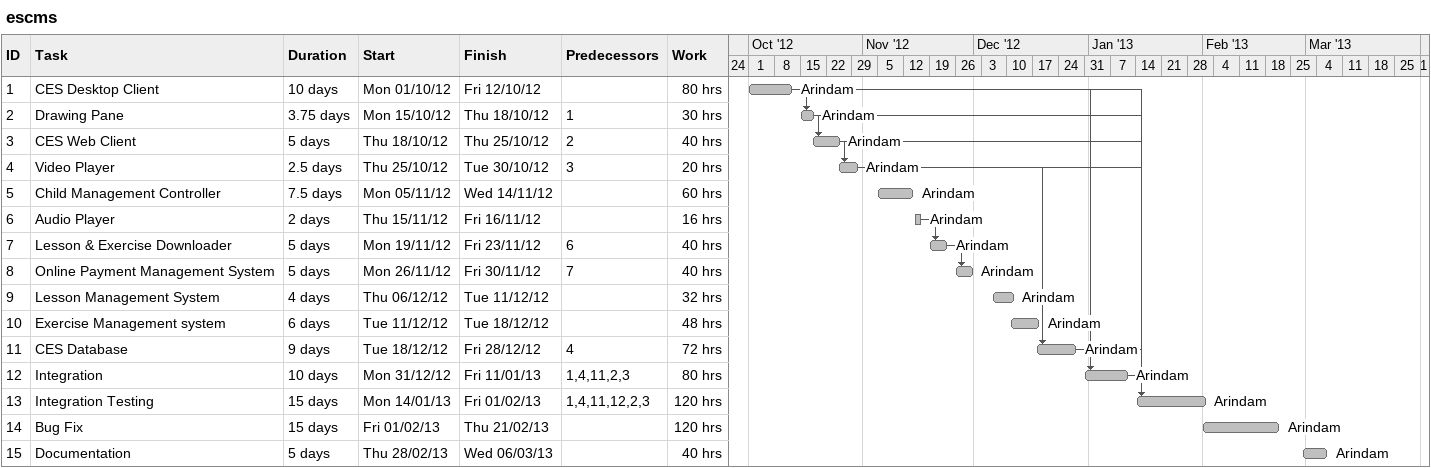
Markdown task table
escms

| ID | Task | Duration | Start | Finish | Predecessors | Resources | Work (h) |
|---|---|---|---|---|---|---|---|
| 1 | CES Desktop Client | 10d | 2012-10-01 | 2012-10-12 |  | Arindam | 80 |
| 2 | Drawing Pane | 3.75d | 2012-10-15 | 2012-10-18 | 1 | Arindam | 30 |
| 3 | CES Web Client | 5d | 2012-10-18 | 2012-10-25 | 2 | Arindam | 40 |
| 4 | Video Player | 2.5d | 2012-10-25 | 2012-10-30 | 3 | Arindam | 20 |
| 5 | Child Management Controller | 7.5d | 2012-11-05 | 2012-11-14 |  | Arindam | 60 |
| 6 | Audio Player | 2d | 2012-11-15 | 2012-11-16 |  | Arindam | 16 |
| 7 | Lesson & Exercise Downloader | 5d | 2012-11-19 | 2012-11-23 | 6 | Arindam | 40 |
| 8 | Online Payment Management System | 5d | 2012-11-26 | 2012-11-30 | 7 | Arindam | 40 |
| 9 | Lesson Management System | 4d | 2012-12-06 | 2012-12-11 |  | Arindam | 32 |
| 10 | Exercise Management system | 6d | 2012-12-11 | 2012-12-18 |  | Arindam | 48 |
| 11 | CES Database | 9d | 2012-12-18 | 2012-12-28 | 4 | Arindam | 72 |
| 12 | Integration | 10d | 2012-12-31 | 2013-01-11 | 1, 4, 11, 2, 3 | Arindam | 80 |
| 13 | Integration Testing | 15d | 2013-01-14 | 2013-02-01 | 1, 4, 11, 12, 2, 3 | Arindam | 120 |
| 14 | Bug Fix | 15d | 2013-02-01 | 2013-02-21 |  | Arindam | 120 |
| 15 | Documentation | 5d | 2013-02-28 | 2013-03-06 |  | Arindam | 40 |
